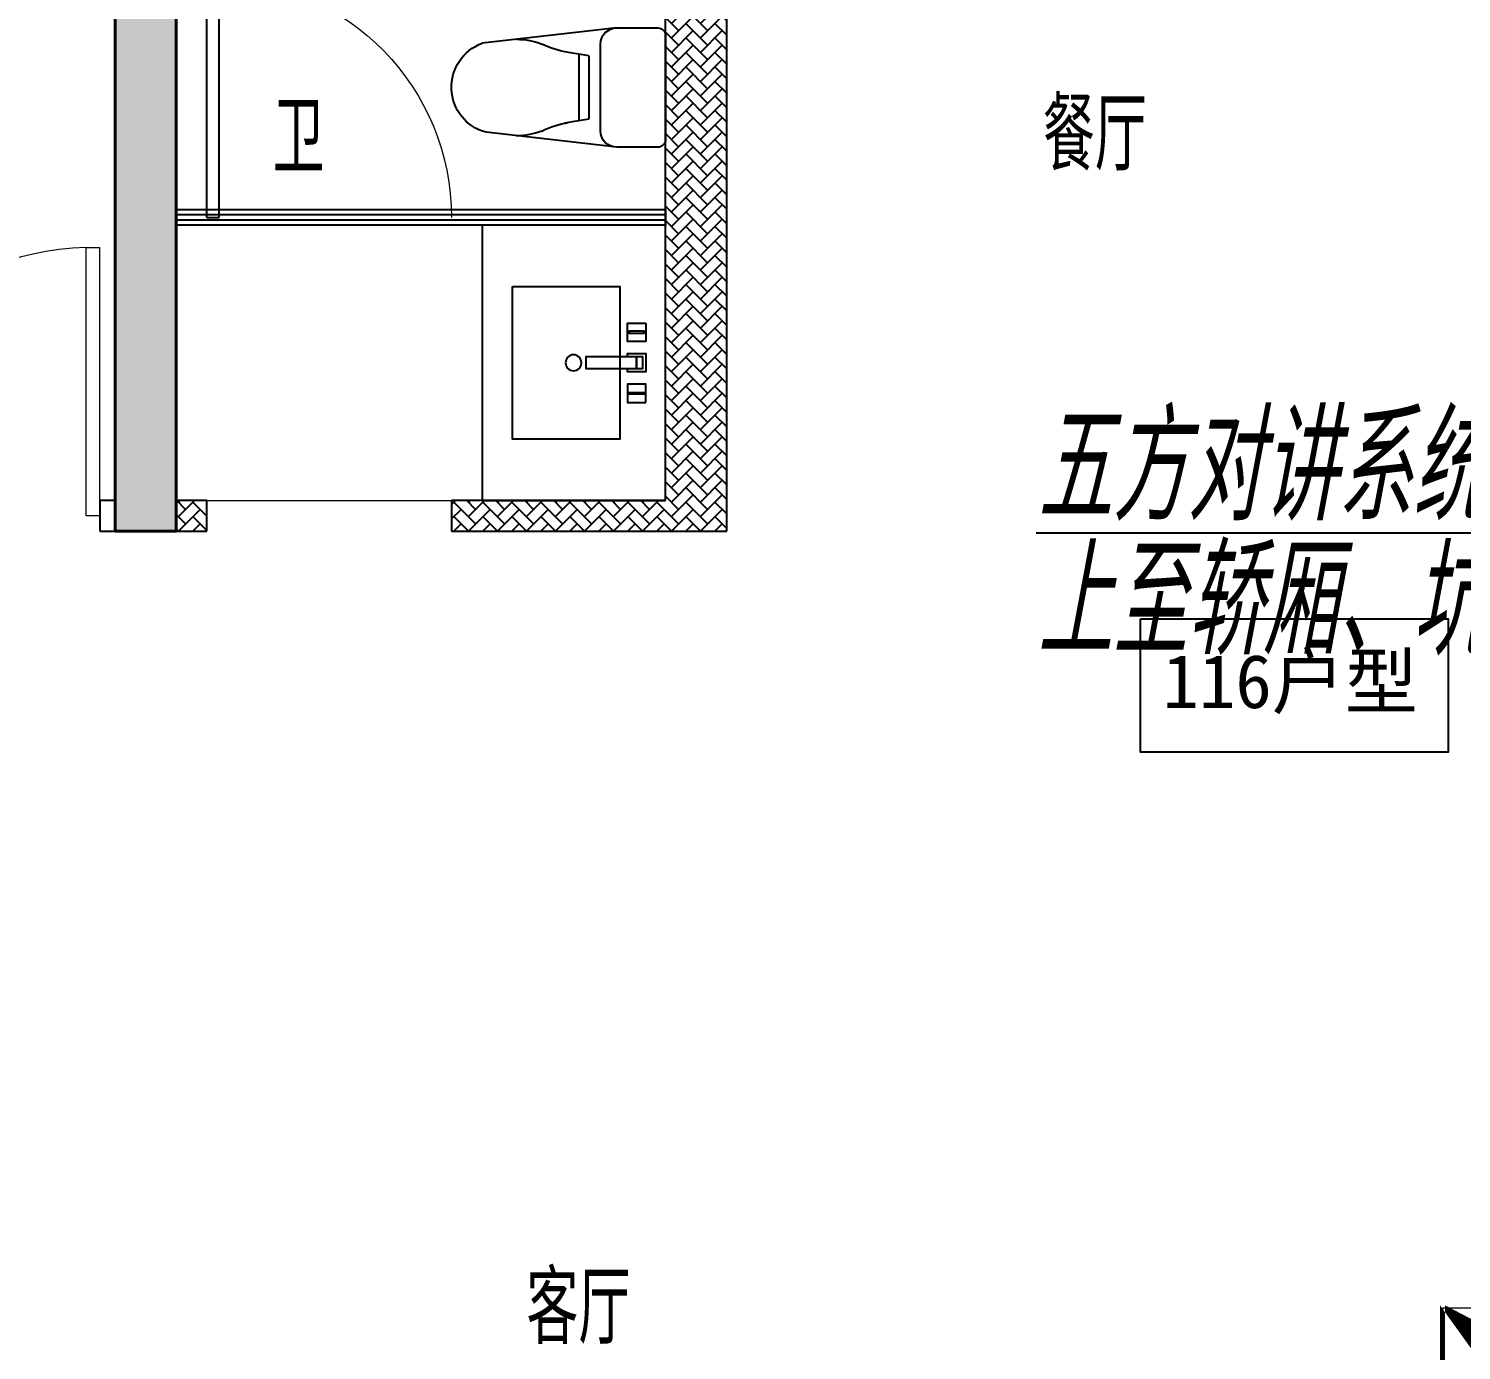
# Model space of a CAD drawing. Extents: x 3753737 to 4713801, y -857380 to 24339.
# Drawn here: x 4473566 to 4478251, y -737812 to -733491 of the extents above; entities that cross this region are included whole.
import ezdxf
from ezdxf.enums import TextEntityAlignment as Align

# ---------------------------------------------------------------- set-up
doc = ezdxf.new("R2010")
doc.units = 0
doc.header["$LTSCALE"] = 1000
doc.header["$MEASUREMENT"] = 0
doc.linetypes.add('DASH', pattern=[0.35, 0.25, -0.1])
doc.layers.get('0').update_dxf_attribs({"linetype": 'CONTINUOUS'})
for name, color, linetype in [('!!电气', 1, 'CONTINUOUS'), ('CURTWALL', 4, 'CONTINUOUS'), ('DIM-照明', 7, 'CONTINUOUS'), ('IP-bath&kitchen-JOHNSON', 4, 'CONTINUOUS'), ('LVTRY', 252, 'CONTINUOUS'), ('P-bath&kitchen-JOHNSON', 4, 'CONTINUOUS'), ('WALL', 252, 'CONTINUOUS'), ('保温', 6, 'CONTINUOUS')]:
    doc.layers.add(name, color=color, linetype=linetype)
for name, color, linetype, lineweight in [('COLUMN', 252, 'CONTINUOUS', 40), ('EQUIP-消防', 3, 'CONTINUOUS', 20), ('PUB_HATCH', 8, 'CONTINUOUS', 9), ('PUB_TEXT', 7, 'CONTINUOUS', 20), ('WINDOW', 146, 'CONTINUOUS', 20)]:
    doc.layers.add(name, color=color, linetype=linetype, lineweight=lineweight)
doc.styles.add('HZTXT', font='gbeitc.shx', dxfattribs={"width": 0.8, "height": 400, "bigfont": 'hztxt.shx'})
doc.styles.get("Standard").update_dxf_attribs({"font": 'gbenor.shx', "bigfont": 'gbcbig.shx'})
doc.styles.add('黑体', font='simhei.ttf')
pattern_1 = [(45, (0, 0), (0, 47.41575231924514), [100.584, -33.528]), (135, (23.70786, 23.70786), (3.05311331771918e-15, 47.41575231924513), [100.584, -33.528])]

# ---------------------------------------------------------------- blocks, each defined once
blk = doc.blocks.new('$lvtry$00000171')
for p, q in [((-74.24621202462731, 10.60660171788186), (-10.60660171788186, 74.24621202462731)), ((-69.81875867368217, -27.39235180270043), (27.39235180242758, 69.81875867368217)), ((-53.03300858900184, -53.03300858886359), (53.03300858900184, 53.03300858886359)), ((-27.39235180242758, -69.81875867368217), (69.81875867368217, 27.39235180270043)), ((10.60660171788186, -74.24621202462731), (74.24621202462731, -10.60660171788186))]:
    blk.add_line(p, q)
blk.add_circle((0, 0), 75)
blk.add_point((0, 0))
blk = doc.blocks.new('DSGDFGF')
blk.add_hatch(color=252).paths.add_polyline_path([(677792.0948928643, 343575.9044795057), (677790.945247743, 343578.6754569677), (677782.632315357, 343575.2265216037), (677783.7819604783, 343572.4555441417)])
at = {"color": 252}
for p, q in [((677780.9880316098, 343575.0856533385), (677792.7524742372, 343579.9665786644)), ((677781.6323658291, 343574.8116546075), (677782.17048578, 343575.0349140835)), ((677792.5791023793, 343566.792001689), (677782.079101353, 343566.7846337222)), ((677792.5576464697, 343568.0559877249), (677782.1242226405, 343568.0573197514)), ((677782.17048578, 343575.0349140835), (677783.5117384215, 343571.8021070444)), ((677782.3295456805, 343566.7848094617), (677782.3270431731, 343547.1833053526)), ((677783.5117384215, 343571.8021070444), (677792.7483299616, 343575.6342574489)), ((677787.3309414568, 343577.7172501164), (677787.3259471478, 343538.5980988075)), ((677791.40707732, 343578.8670644879), (677793.0544943778, 343579.5505579516)), ((677791.40707732, 343578.8670644879), (677792.7483299616, 343575.6342574489)), ((677792.329546658, 343566.791826573), (677792.3268176252, 343545.4160080955)), ((677781.7727300618, 343558.7877033984), (677783.9726685529, 343558.3057798852)), ((677783.9726685529, 343558.3057798852), (677781.8258801228, 343558.3344869695)), ((677792.9459211269, 343558.8559278402), (677790.7458596539, 343558.3745660713)), ((677790.7458596539, 343558.3745660713), (677792.8926553441, 343558.4027249973)), ((676457.6848844821, 342789.9758703651), (676386.9742063587, 342860.6865484883)), ((676468.8753845392, 342807.069641557), (676404.0679775509, 342871.8770485456)), ((676471.8270201067, 342832.4022772391), (676429.4006132327, 342874.828684113)), ((677752.3193099041, 342860.3318190202), (677792.3193099041, 342860.3318190241)), ((677752.3193099796, 342080.3318190202), (677752.3193099041, 342860.3318190202)), ((677792.3193099796, 342080.3318190241), (677792.3193099041, 342860.3318190241)), ((676415.258477608, 342775.8337347403), (676372.832070734, 342818.2601416143)), ((676440.5911132898, 342778.7853703078), (676375.7837063015, 342843.5927772964)), ((676292.3319744077, 342675.175474132), (676292.3319744077, 342335.175474132)), ((676451.7308107093, 342700.175474132), (676317.3319744077, 342700.175474132)), ((676451.7308107093, 342700.175474132), (676891.6440169881, 342650.0865951551)), ((676505.0032607093, 342363.4479241321), (676505.0032607093, 342646.903024132)), ((676543.6494503776, 342608.3882713533), (676622.4478282128, 342621.9583502086)), ((676543.6494503776, 342608.3882713533), (676543.649450378, 342401.9626769107)), ((676575.6129203779, 342613.89278579), (676575.6129203779, 342396.458162474)), ((676543.649450378, 342401.9626769107), (676622.4478282132, 342388.3925980554)), ((676451.7308107093, 342310.175474132), (676879.4269694709, 342358.8733100445)), ((676317.3319744077, 342310.175474132), (676451.7308107093, 342310.175474132)), ((677792.3193099796, 342080.3318190241), (677752.3193099796, 342080.3318190202))]:
    blk.add_line(p, q, dxfattribs=at)
for points in [[(676792.3298012011, 341855.337567487), (676442.3298012007, 341855.337567487), (676442.3298012011, 341355.6371492364), (676792.3298012007, 341355.6371492364)], [(676357.2296608228, 341735.4877446934), (676357.2296608232, 341675.4877446934), (676417.2296608232, 341675.4877446934), (676417.2296608232, 341735.4877446934)], [(676412.2296608228, 341708.4877446934), (676412.2296608228, 341702.4877446934), (676362.2296608228, 341702.4877446934), (676362.2296608228, 341708.4877446934)], [(676387.2296608232, 341585.4877446934), (676387.2296608228, 341625.4877446934), (676367.2296608228, 341625.4877446934), (676367.2296608232, 341585.4877446934)], [(676387.2296608228, 341625.4877446934), (676387.2296608232, 341585.4877446934), (676552.2296608228, 341585.4877446934), (676552.2296608232, 341625.4877446934)], [(676357.2296608228, 341475.4877446934), (676357.2296608228, 341535.4877446934), (676417.2296608228, 341535.4877446934), (676417.2296608228, 341475.4877446934)], [(676412.2296608228, 341502.4877446934), (676412.2296608232, 341508.4877446934), (676362.2296608232, 341508.4877446934), (676362.2296608232, 341502.4877446934)]]:
    blk.add_lwpolyline(points, close=True, dxfattribs=at)
blk.add_lwpolyline([(676417.2296608228, 341625.4877446934), (676417.2296608228, 341635.4877446934), (676357.2296608232, 341635.4877446934), (676357.2296608228, 341575.4877446934), (676417.2296608228, 341575.4877446934), (676417.2296608232, 341585.4877446934)], dxfattribs=at)
blk.add_circle((676593.4908165431, 341605.4877446934), 26, dxfattribs=at)
for centre, radius, start, end in [((677793.4899544469, 343561.8799983214), 13.51105029248686, 155.1523536758301, 208.9779472918613), ((677800.8262372996, 343573.5114288006), 20.48112573357894, 177.9914884891074, 196.9002533871183), ((677781.3549642822, 343574.1554058451), 1, 111.5265713365505, 175.7651598683885), ((677800.8730506601, 343573.5215271715), 19.52885339284392, 177.4658112272371, 196.248373089559), ((677795.954577047, 343562.2487149481), 14.59806099666519, 161.897335375885, 193.7146805687785), ((677781.8630078705, 343574.3680283585), 0.5, 112.7329724064442, 178.0541836348894), ((677816.4082569, 343571.0050704498), 24.03224306675829, 160.7608675390812, 187.0487373483804), ((677781.0403551958, 343562.2821468745), 12.3887641438454, 343.9450830201525, 21.34776538522304), ((677793.2008771887, 343578.885797779), 1.170107913508445, 340.0401063810795, 112.5329724066553), ((677781.2932454327, 343561.875538118), 13.39994098009156, 330.1502239951137, 25.08154449328612), ((677793.246101898, 343579.0887283746), 0.5, 340.7608675390812, 112.5329724066553), ((677813.7017490092, 343571.4403379513), 20.6409126368038, 160.0401063810795, 190.8473097315479), ((677782.1078064376, 343555.576496405), 0.5, 208.9779472918613, 24.22834859066465), ((677791.1560326809, 343559.6483127771), 9.42220170707689, 188.0154059306584, 204.2283485906647), ((677792.4817948093, 343555.4548808204), 0.5, 155.4186477765547, 330.1502239951137), ((677781.3818772887, 343560.532450597), 11.70614123311011, 335.4186477765547, 349.5176669162669), ((676317.3319744077, 342675.175474132), 25, 90, 180), ((676451.7308107088, 342646.9030241317), 53.27245000000253, 0, 90), ((676566.256129127, 342910.360941158), 293.8257332377133, 278.5171808091275, 296.4631460147689), ((676779.2421931787, 342438.8079979062), 224.0767612256723, 90, 111.4797808289061), ((676839.6828811681, 342506.4035720532), 152.7899563564, 285.0773243456341, 70.11812123085457), ((676566.256129127, 342099.9900071058), 293.8257332377133, 63.53685398523108, 81.48281919087255), ((676451.7308107088, 342363.4479241321), 53.27245000000602, 270, 0), ((676779.2421931787, 342571.5429503578), 224.0767612256445, 248.5202191710939, 270), ((676317.3319744077, 342335.175474132), 25, 180, 270)]:
    blk.add_arc(centre, radius, start, end, dxfattribs=at)
at = {"color": 252, "lineweight": 13}
blk.add_arc((677772.3193099796, 342080.3318190221), 780, 91.46928358689541, 180.0000000055445, dxfattribs=at)
at = {"color": 252, "extrusion": (0, 0, -1)}
blk.add_ellipse((676422.3295454204, 342825.3312094267), major_axis=(-35.3553390616549, 35.3553390616549), ratio=0.9999999999998849, start_param=5.49778714378208, end_param=11.78097245096167, dxfattribs=at)
at = {"color": 252}
blk.add_open_spline([(677782.3270431731, 343547.1833053526), (677783.2225082375, 343546.3844084057), (677785.0384523292, 343544.764298087), (677788.2315950908, 343548.5217681985), (677790.7770637416, 343546.5913199963), (677792.3268176252, 343545.4160080955)], degree=3, knots=[0, 0, 0, 0, 3.066329070407599, 6.218313121244897, 11.12413523619883, 11.12413523619883, 11.12413523619883, 11.12413523619883], dxfattribs=at)
blk.add_point((676422.3295454204, 342825.3312094267), dxfattribs=at)
at = {"layer": 'CURTWALL', "color": 252}
for p, q in [((676292.3193125755, 342105.3318188789), (677892.3193125913, 342105.3318190337)), ((676292.3193125755, 342105.3318188789), (676292.3193125804, 342055.3318188789)), ((676292.3193125771, 342088.6651522122), (677892.319312593, 342088.665152367)), ((676292.3193125788, 342071.9984855456), (677892.3193125946, 342071.9984857004)), ((677892.3193125913, 342105.3318190337), (677892.3193125962, 342055.3318190337)), ((676292.3193125804, 342055.3318188789), (677892.3193125962, 342055.3318190337))]:
    blk.add_line(p, q, dxfattribs=at)
at = {"layer": 'IP-bath&kitchen-JOHNSON', "color": 252}
for p, q in [((676492.3319719185, 343855.3312094221), (676492.331953106, 343055.0197000016)), ((676542.3319719185, 343855.3312094221), (676542.3319289016, 342955.0196913155)), ((676755.4934253928, 343548.528566928), (676817.2809552698, 343637.9535619311)), ((676542.3319719185, 343553.9336697603), (676542.3537818899, 343406.7208867643)), ((676715.8575761254, 343490.9102943449), (676591.5991509663, 343490.8918851235)), ((676715.8606918356, 343469.879896774), (676591.6022666765, 343469.8614875526)), ((676803.696527337, 343480.3080623398), (676966.9983928963, 343480.3322559524)), ((676755.5136416124, 343412.0732779072), (676817.3276658858, 343322.6665948082)), ((676492.331953106, 343055.0197000016), (676292.3295265906, 343055.0197000032)), ((676542.331932724, 343035.0196551088), (677892.3295454062, 343035.0196507949)), ((676542.331932724, 343000.0196551071), (677192.3295454478, 343000.0196505642)), ((677192.3413922582, 342990.0196503444), (677192.3413922533, 343000.0196505642)), ((676542.3319289016, 342955.0196913155), (676292.3295242395, 342955.0197074407)), ((676542.331932724, 342990.0196551071), (677192.3413922582, 342990.0196503444)), ((676542.331932724, 342955.019720073), (677892.3295454059, 342955.0196507949)), ((677892.3295454031, 342990.0196503291), (677792.3295457542, 342990.0196503627)), ((677792.3295457542, 342980.0196503627), (677792.329545758, 342990.0196503627)), ((677892.3295454031, 342980.0196503291), (677792.3295457542, 342980.0196503627))]:
    blk.add_line(p, q, dxfattribs=at)
blk.add_lwpolyline([(676542.3319719185, 343553.9336697603), (676558.1047700966, 343553.9360065429), (676558.126580068, 343406.7232235469), (676542.3537818899, 343406.7208867643)], dxfattribs=at)
for points in [[(676573.0120572598, 343506.6316037667, 0.3641418619200187), (676558.1100782104, 343518.1073396252, 0.0204951839784475)], [(676591.5991509663, 343490.8918851235, -0.2143900455666535), (676573.0120572598, 343506.6316037667, -7.649644273232357)], [(676591.7843340248, 343469.8615145264, 0.214893116671168), (676573.019850027, 343454.0320413563, 7.649644273232357)], [(676573.019850027, 343454.0320413563, -0.3641418619200349), (676558.1212719543, 343442.5518904647, -0.0204951839784475)]]:
    blk.add_lwpolyline(points, format="xyb", dxfattribs=at)
blk.add_arc((676715.8591339806, 343480.3950955594), 10.51519890083, 270.0084885244472, 90.0084885244472, dxfattribs=at)
for centre, major_axis, ratio, start_param, end_param in [((676723.6381181092, 343480.3962480368), (-0.007947577431149799, 53.64446784366916), 0.9875770290783108, 1.768090240399728, 7.656687720196345), ((676721.1153553405, 343480.3958742828), (0.00755019398102967, -50.96224354547061), 0.9900522014073144, -1.362970376127611, 4.504563029716158), ((676720.1120954764, 343480.395725647), (0.003971184709227316, -26.80467884093611), 0.9948122416210567, -1.167676844559286, 4.309269498205915), ((676707.0784556535, 343492.8506407556), (-1.43284560373854, -0.0002122800557429555), 0.8500000000096485, 4.712388980370823, 10.99557428755041), ((676707.0821466842, 343467.9369491475), (-1.432845603738555, -0.0002122799454670566), 0.8500000000096485, -1.570796326743344, 4.712388980436241), ((676731.5129137598, 343492.8542607866), (-1.432845603753048, -0.0002122803371705082), 0.8500000000010156, 4.712388980193717, 10.9955742873733), ((676731.5166047905, 343467.9405691784), (-1.432845603753064, -0.0002122802268945093), 0.8500000000010158, 4.712388980259137, 10.99557428743872)]:
    blk.add_ellipse(centre, major_axis=major_axis, ratio=ratio, start_param=start_param, end_param=end_param, dxfattribs=at)
at = {"layer": 'LVTRY', "color": 252}
for p, q in [((676292.319311518, 341155.3318184384), (676292.3193115267, 342055.3308562199)), ((676292.3193115267, 342055.3308562199), (676892.3193115271, 342055.3308562199)), ((676892.3193115271, 342055.3308562199), (676892.3193115182, 341155.3318184384)), ((676892.3193115182, 341155.3318184384), (676292.319311518, 341155.3318184384))]:
    blk.add_line(p, q, dxfattribs=at)
at = {"layer": 'P-bath&kitchen-JOHNSON', "color": 252}
for p, q in [((677792.3295455992, 343566.7835327702), (677782.3295456807, 343566.7848094617)), ((677782.3295456807, 343566.7848094617), (677782.3295458518, 342980.0209270555)), ((677792.3295457703, 342980.0196503638), (677792.3295455992, 343566.7835327702)), ((677776.6303113614, 343529.4548048538), (677744.95031163, 343529.4507602764)), ((677744.95031163, 343529.4507602764), (677744.9535472917, 343504.1067604618)), ((677782.2360026708, 343512.4154226825), (677782.2398266174, 343542.3674224311)), ((677782.2398266174, 343542.3674224311), (677788.5758265636, 343542.3666135194)), ((677785.1184337127, 343531.4569372017), (677785.1160026519, 343512.4150549952)), ((677785.1160026519, 343512.4150549952), (677787.4202967978, 343514.7187608129)), ((677785.1173955371, 343523.3251725378), (677785.1198265981, 343542.367054744)), ((677785.1198265981, 343542.367054744), (677787.423532445, 343540.0627606274)), ((677787.4215984105, 343524.9139607344), (677787.4202967978, 343514.7187608129)), ((677787.4215984105, 343524.9139607344), (677787.423532445, 343540.0627606274)), ((677788.5722967668, 343514.7186137382), (677788.5720026172, 343512.4146137708)), ((677788.5720026172, 343512.4146137708), (677790.3002232413, 343514.1423931411)), ((677788.5755324139, 343540.0626135522), (677788.5758265636, 343542.3666135194)), ((677788.5758265636, 343542.3666135194), (677790.3036059632, 343540.638392925)), ((677790.3002967787, 343514.7183931256), (677790.3002233759, 343514.1434469686)), ((677790.3035324257, 343540.06239294), (677790.3036058284, 343540.637339097)), ((677798.5183111951, 343529.4575992891), (677853.2383107445, 343529.4645853768)), ((677803.9392645855, 343542.3688931896), (677806.819264537, 343542.3692608783)), ((677803.9392645855, 343542.3688931896), (677803.9430885493, 343512.4168934405)), ((677806.819264537, 343542.3692608783), (677809.1235586847, 343540.0655550621)), ((677806.819264537, 343542.3692608783), (677806.8214895052, 343524.9417306737)), ((677806.8230885009, 343512.4172611294), (677806.8208635331, 343529.8447913342)), ((677806.8230885009, 343512.4172611294), (677809.1267943464, 343514.7215552478)), ((677809.1267943464, 343514.7215552478), (677809.1235586847, 343540.0655550621)), ((677830.2015465883, 343504.1176440517), (677830.1983109268, 343529.4616438664)), ((677709.242871261, 343493.7342012243), (677709.2210296938, 343078.0503174085)), ((677709.242871261, 343493.7342012243), (677734.5868710461, 343493.7374368862)), ((677734.5868710461, 343493.7374368862), (677734.565029479, 343078.0535530703)), ((677776.6335470229, 343504.1108050391), (677744.9535472917, 343504.1067604618)), ((677782.2360026708, 343512.4154226825), (677788.5720026172, 343512.4146137708)), ((677798.5215468572, 343504.1135994745), (677853.2415464063, 343504.1205855621)), ((677803.9430885493, 343512.4168934405), (677806.8230885009, 343512.4172611294)), ((677709.2210296938, 343078.0503174085), (677734.565029479, 343078.0535530703)), ((677744.9343530842, 343067.686876854), (677776.6143528158, 343067.6909214312)), ((677744.9375887462, 343042.3428770395), (677744.9343530842, 343067.686876854)), ((677778.9180586609, 343069.9952155498), (677776.6143528158, 343067.6909214312)), ((677776.6143528158, 343067.6909214312), (677776.6175884774, 343042.346921617)), ((677781.7980586418, 343069.9955832384), (677778.9180586609, 343069.9952155498)), ((677778.9180586609, 343069.9952155498), (677778.9218826251, 343040.0432158009)), ((677781.7980586418, 343069.9955832384), (677781.8018826058, 343040.0435834894)), ((677793.3180585504, 343069.9970539934), (677796.1980585019, 343069.9974216822)), ((677793.3218825144, 343040.045054245), (677793.3180585504, 343069.9970539934)), ((677796.2018824657, 343040.045421934), (677796.1980585019, 343069.9974216822)), ((677796.1980585019, 343069.9974216822), (677797.9262791271, 343068.2696423131)), ((677797.9296618646, 343041.77364253), (677797.9262791271, 343068.2696423131)), ((677744.9375887462, 343042.3428770395), (677776.6175884774, 343042.346921617)), ((677778.9218826251, 343040.0432158009), (677776.6175884774, 343042.346921617)), ((677781.8018826058, 343040.0435834894), (677778.9218826251, 343040.0432158009)), ((677793.3218825144, 343040.045054245), (677796.2018824657, 343040.045421934)), ((677782.3295458518, 342980.0209270555), (677792.3295457703, 342980.0196503638))]:
    blk.add_line(p, q, dxfattribs=at)
at = {"layer": 'P-bath&kitchen-JOHNSON', "color": 252, "linetype": 'DASH'}
blk.add_arc((677778.5077536344, 342977.5726101489), 586.199339652145, 89.7967155947477, 179.3922413721004, dxfattribs=at)
at = {"layer": 'P-bath&kitchen-JOHNSON', "color": 252}
blk.add_arc((677844.6778526714, 343516.7914923518), 15.29342111015146, 304.0529847197245, 55.96164514557246, dxfattribs=at)
for centre, major_axis, start_param, end_param in [((677744.9548709716, 343493.7387605658), (-0.001323679818178505, 10.36799992538068), 0, 1.570796326794897), ((677744.9330294044, 343078.0548767501), (-0.004559341591806618, 35.71199971055373), 1.570796326794897, 3.141592653589793), ((677744.9330294044, 343078.0548767501), (-0.001323679818178505, 10.36799992538068), 1.570796326794897, 3.141592653589793)]:
    blk.add_ellipse(centre, major_axis=major_axis, ratio=1, start_param=start_param, end_param=end_param, dxfattribs=at)
at = {"layer": 'LVTRY', "color": 252, "xscale": -0.6666666667107826, "yscale": 0.6666666667107826}
blk.add_blockref('$lvtry$00000171', (676672.3319719185, 343725.3312094244), dxfattribs=at)
blk = doc.blocks.new('GFDGFSDFGD')
at = {"layer": 'PUB_HATCH'}
blk.add_hatch(color=256, dxfattribs=at).paths.add_polyline_path([(425766.5889348043, 373023.7242148577), (425216.5889348043, 373023.7242148577), (425216.5889360034, 370023.7242154307), (425416.5889360034, 370023.7242154307), (425416.5889348043, 372823.7242148577), (425766.5889348043, 372823.7242148577)])
at = {"layer": 'COLUMN', "color": 252}
for p, q in [((425216.5889348043, 373023.7242148577), (425216.5889360034, 370023.7242154307)), ((425416.5889360034, 370023.7242154307), (425416.5889348043, 372823.7242148577)), ((425216.5889360034, 370023.7242154307), (425416.5889360034, 370023.7242154307))]:
    blk.add_line(p, q, dxfattribs=at)
blk = doc.blocks.new('GDFGDGRD')
at = {"layer": '保温', "linetype": 'ByBlock', "ltscale": 10}
h = blk.add_hatch(dxfattribs=at)
h.set_pattern_fill('AR-HBONE', color=251, scale=55)
h.set_pattern_definition(pattern_1)
h.paths.add_polyline_path([(427216.5783803748, 370023.7249376682), (427216.5861217561, 372023.7235304342), (427016.5861217679, 372023.7237229171), (427016.5783803866, 370023.7251301511)])
h = blk.add_hatch(dxfattribs=at)
h.set_pattern_fill('AR-HBONE', color=251, scale=55)
h.set_pattern_definition(pattern_1)
h.paths.add_polyline_path([(425516.5783803387, 370023.7249240321), (425516.5790237546, 370123.7247249025), (425416.5892576899, 370123.724930781), (425416.588614274, 370023.7251299106)])
h = blk.add_hatch(dxfattribs=at)
h.set_pattern_fill('AR-HBONE', color=251, scale=55)
h.set_pattern_definition(pattern_1)
h.paths.add_polyline_path([(427016.5783804261, 370023.7249240499), (427016.5790238421, 370123.7247249204), (426316.5790237262, 370123.7247250654), (426316.5783803102, 370023.724924195)])
blk = doc.blocks.new('$DorLib2D$00000001')
for p, q in [((0.45, 0.9750000000000001), (0.5000000000000002, 0.9750000000000001)), ((0.45, 0), (0.45, 0.9750000000000001)), ((0.5, 0), (0.5, 0.9750000000000001)), ((0.5, 0), (0.45, 0))]:
    blk.add_line(p, q)
at = {"lineweight": 13}
blk.add_arc((0.475, 0), 0.975, 91.4692835813538, 180, dxfattribs=at)
blk = doc.blocks.new('A$C5F341E43')
at = {"color": 252}
blk.add_lwpolyline([(7952.935796707869, 5913.646078429068), (8958.935796707869, 5913.646078429068), (8958.935796707869, 5477.646078429068), (7952.935796707869, 5477.646078429068)], close=True, dxfattribs=at)
at = {"layer": 'WALL', "color": 252}
for p, q in [((4599.999999224675, 6299.999991748445), (4599.999999157769, 8999.999991151206)), ((4799.999999224674, 6299.999991602034), (4799.999999157769, 8999.9999911491)), ((6399.999999240042, 6299.999991955935), (6399.999999182117, 8999.999991200011)), ((6599.999999242185, 6199.999992000174), (6599.999999182115, 8999.999991207493)), ((4599.999999224675, 6299.999991748445), (4549.999998958768, 6299.999991745633)), ((4549.999998958768, 6299.999991745633), (4549.999998964394, 6199.999991745629)), ((4900.000002741004, 6299.999991624151), (4799.999999224674, 6299.999991602034)), ((4900.000002763122, 6199.99999162415), (4900.000002741004, 6299.999991624151)), ((6399.999999240042, 6299.999991955935), (5700.000002741004, 6299.999991801102)), ((5700.000002741004, 6299.999991801102), (5700.000002763122, 6199.999991801104)), ((4549.999998964394, 6199.999991745629), (4699.999999229835, 6199.99999175407)), ((4699.999999246793, 6199.999991579913), (4900.000002763122, 6199.99999162415)), ((5700.000002763122, 6199.999991801104), (6599.999999242185, 6199.999992000174))]:
    blk.add_line(p, q, dxfattribs=at)
at = {"layer": 'WINDOW', "color": 252, "linetype": 'DASH'}
for p, q in [((4900.000002740999, 6299.99999162415), (4900.000002763118, 6199.99999162415)), ((5700.000002763118, 6199.999991801102), (5700.000002740999, 6299.999991801102))]:
    blk.add_line(p, q, dxfattribs=at)
at = {"layer": 'WINDOW', "color": 252}
blk.add_line((4900.000002740999, 6299.99999162415, 800), (5700.000002740999, 6299.999991801102, 800), dxfattribs=at)
at = {"color": 252}
for name, p in [('GFDGFSDFGD', (-420616.5786992437, -363823.7248326879)), ('GDFGDGRD', (-420616.5787028493, -363823.7248327102))]:
    blk.add_blockref(name, p, dxfattribs=at)
at = {"color": 252, "xscale": -1}
blk.add_blockref('DSGDFGF', (682692.319314247, -334855.331827242), dxfattribs=at)
at = {"layer": 'WINDOW', "color": 252, "xscale": 900, "yscale": 900, "zscale": 900, "rotation": 3.223884863770534e-09}
blk.add_blockref('$DorLib2D$00000001', (4099.999998961575, 6249.999991720309), dxfattribs=at)
at = {"color": 252, "style": '黑体'}
blk.add_text('116户型', height=175, dxfattribs=at).set_placement((8024.982072461396, 5621.458962865756))
at = {"layer": 'PUB_TEXT', "color": 252}
for s, p in [('餐厅', (7633.496808856726, 7377.796282881172)), ('卫', (5114.921297150664, 7368.811018280685)), ('客厅', (5944.961369990371, 3542.482632570667))]:
    blk.add_text(s, height=236.3120567375886, dxfattribs=at).set_placement(p)
blk = doc.blocks.new('$equip$00002771')
for p, q in [((-0.6500000000087311, 0.6500000000014552), (-0.6500000000087311, 0)), ((0.6500000000087311, 0.6500000000014552), (-0.6500000000087311, 0.6500000000014552)), ((0.6500000000087311, 0), (0.6500000000087311, 0.6500000000014552)), ((-0.6500000000087311, 0), (0.6500000000087311, 0))]:
    blk.add_line(p, q)
at = {"const_width": 0.04}
blk.add_lwpolyline([(-0.6500000000087311, 0.6500000000014552), (-0.6500000000087311, 0), (0.6500000000087311, 0), (0.6500000000087311, 0.6500000000014552), (-0.6500000000087311, 0.6500000000014552), (-0.6500000000087311, 0)], dxfattribs=at)
for p in [(0, 0.6500000000014552), (-0.6500000000087311, 0.3250000000007276), (0.6500000000087311, 0.3250000000007276), (0, 0)]:
    blk.add_point(p)
at = {"color": 7}
blk.add_attdef('$TEXT$', text='', height=0.4, dxfattribs=at).set_placement((0.006237997862626798, 0.3429758970196417), align=Align.MIDDLE_CENTER)
at = {"color": 7, "flags": 1}
for tag, height, p in [('B', 0.4, (0.9046029297314817, 0.2456043182446592)), ('A', 2e-05, (0, 0))]:
    blk.add_attdef(tag, text='', height=height, dxfattribs=at).set_placement(p, align=Align.MIDDLE_CENTER)

msp = doc.modelspace()

# ---------------------------------------------------------------- linework, layer by layer
at = {"layer": '!!电气'}
msp.add_line((4480314.389283666, -735140.1456280015), (4476860.742988421, -735140.1456280015), dxfattribs=at)

# ---------------------------------------------------------------- block references
msp.add_blockref('A$C5F341E43', (4469248.63177754, -741333.7728230425), dxfattribs=at)
at = {"layer": 'EQUIP-消防', "color": 6}
ref = msp.add_blockref('$equip$00002771', (4478448.631776995, -737933.7728241559), dxfattribs=dict(at, xscale=400, yscale=400, zscale=400, rotation=90.00000000024009))
ref.add_attrib('$TEXT$', 'RD', dxfattribs={"layer": '0', "color": 7, "height": 160}).set_placement((4478311.441418188, -737931.2776250115), align=Align.MIDDLE_CENTER)

# ---------------------------------------------------------------- texts
at = {"layer": 'DIM-照明', "color": 7, "style": 'HZTXT', "width": 0.7}
for s, p in [('五方对讲系统2JDG25 CC WE', (4476861.321530044, -735099.1664500793)), ('上至轿厢、坑顶，下至坑底', (4476861.321530044, -735537.7530169727))]:
    msp.add_text(s, height=350, rotation=359.9999999999923, dxfattribs=at).set_placement(p)

doc.saveas('drawing.dxf')
